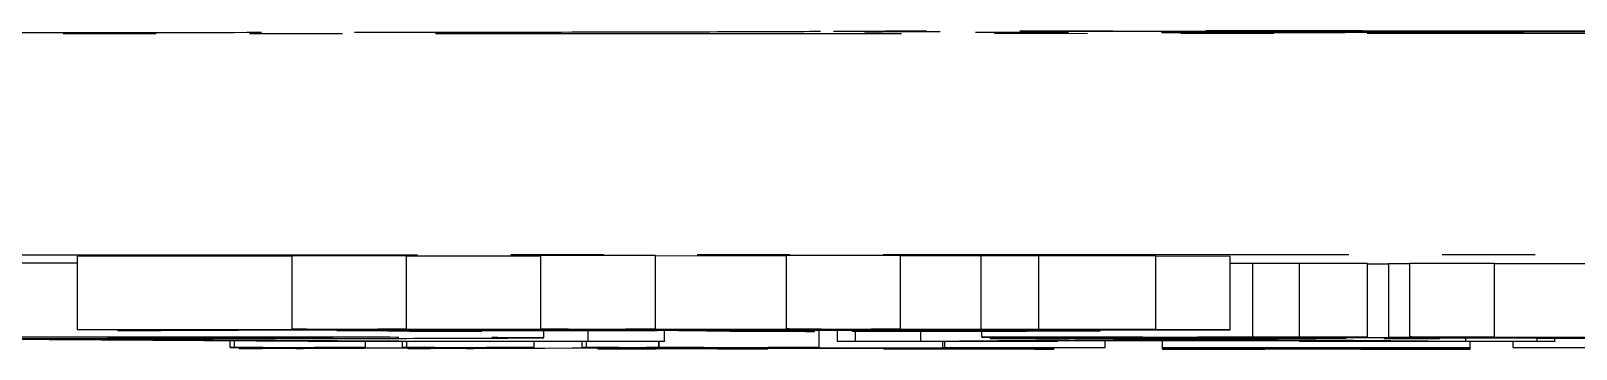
# Model space of a CAD drawing. Header units: millimetres. Extents: x 2687 to 4367, y 1046 to 2234.
# Drawn here: x 3416.3 to 3437.37, y 1266.91 to 1271.24 of the extents above; entities that cross this region are included whole.
import ezdxf

# ---------------------------------------------------------------- set-up
doc = ezdxf.new("R2010")
doc.units = ezdxf.units.MM
doc.linetypes.add('PHANTOM', pattern=[12.7, 6.35, -1.27, 1.27, -1.27, 1.27, -1.27])

msp = doc.modelspace()

# ---------------------------------------------------------------- linework, layer by layer
at = {"color": 7, "linetype": 'PHANTOM', "lineweight": 25}
for p, q in [((3419.864, 1268.173), (3416.936, 1268.172)), ((3416.936, 1267.172), (3416.936, 1268.172)), ((3421.423, 1268.178), (3419.864, 1268.179)), ((3419.864, 1267.179), (3419.864, 1268.179)), ((3421.423, 1267.178), (3421.423, 1268.178)), ((3423.254, 1268.175), (3421.423, 1268.174)), ((3424.816, 1268.18), (3423.254, 1268.181)), ((3423.254, 1267.181), (3423.254, 1268.181)), ((3424.816, 1267.18), (3424.816, 1268.18)), ((3426.604, 1268.176), (3424.816, 1268.175)), ((3428.16, 1268.181), (3426.604, 1268.182)), ((3426.604, 1267.182), (3426.604, 1268.182)), ((3428.16, 1267.181), (3428.16, 1268.181)), ((3429.257, 1268.177), (3428.16, 1268.176)), ((3430.043, 1268.179), (3429.257, 1268.177)), ((3429.257, 1267.177), (3429.257, 1268.177)), ((3431.641, 1268.177), (3430.043, 1268.179)), ((3430.043, 1267.179), (3430.043, 1268.179)), ((3431.641, 1267.177), (3431.641, 1268.177)), ((3432.655, 1268.169), (3431.641, 1268.171)), ((3432.655, 1267.169), (3432.655, 1268.169)), ((3432.964, 1268.072), (3432.655, 1268.072)), ((3433.6, 1268.073), (3432.964, 1268.072)), ((3432.964, 1267.072), (3432.964, 1268.072)), ((3434.525, 1268.071), (3433.6, 1268.073)), ((3433.6, 1267.073), (3433.6, 1268.073)), ((3434.525, 1267.071), (3434.525, 1268.071)), ((3434.814, 1268.065), (3434.525, 1268.065)), ((3435.102, 1268.068), (3434.814, 1268.068)), ((3434.814, 1268.068), (3434.814, 1267.068)), ((3436.258, 1268.073), (3435.102, 1268.074)), ((3435.102, 1267.074), (3435.102, 1268.074)), ((3436.258, 1267.073), (3436.258, 1268.073)), ((3437.819, 1268.068), (3436.258, 1268.068)), ((3416.936, 1267.172), (3420.409, 1267.173)), ((3417.575, 1267.171), (3416.936, 1267.172)), ((3417.486, 1267.161), (3417.486, 1267.171)), ((3418.164, 1267.172), (3417.575, 1267.171)), ((3417.866, 1267.162), (3417.866, 1267.171)), ((3420.478, 1267.173), (3418.164, 1267.172)), ((3418.534, 1267.167), (3418.534, 1267.172)), ((3418.534, 1267.167), (3418.806, 1267.167)), ((3418.806, 1267.167), (3418.806, 1267.172)), ((3418.806, 1267.167), (3418.947, 1267.166)), ((3418.947, 1267.166), (3418.947, 1267.172)), ((3418.947, 1267.166), (3430.721, 1267.17)), ((3424.464, 1267.167), (3419.019, 1267.165)), ((3419.137, 1267.163), (3419.137, 1267.165)), ((3419.864, 1267.179), (3421.423, 1267.178)), ((3420.473, 1267.162), (3420.473, 1267.165)), ((3420.473, 1267.162), (3421.508, 1267.161)), ((3421.752, 1267.169), (3420.802, 1267.168)), ((3421.423, 1267.178), (3421.03, 1267.177)), ((3421.03, 1267.177), (3421.292, 1267.174)), ((3421.292, 1267.174), (3421.292, 1267.178)), ((3421.292, 1267.174), (3423.812, 1267.175)), ((3423.881, 1267.174), (3421.361, 1267.173)), ((3421.508, 1267.161), (3421.508, 1267.166)), ((3421.508, 1267.161), (3424.844, 1267.162)), ((3424.916, 1267.161), (3421.58, 1267.16)), ((3421.58, 1267.16), (3422.445, 1267.149)), ((3422.445, 1267.149), (3421.587, 1267.148)), ((3421.752, 1267.169), (3421.752, 1267.173)), ((3422.445, 1267.149), (3422.445, 1267.16)), ((3423.254, 1267.181), (3424.816, 1267.18)), ((3423.294, 1267.061), (3423.294, 1267.161)), ((3423.898, 1267.015), (3423.898, 1267.161)), ((3425.145, 1267.17), (3424.192, 1267.169)), ((3424.816, 1267.18), (3424.41, 1267.179)), ((3424.41, 1267.179), (3424.695, 1267.175)), ((3424.844, 1267.162), (3424.464, 1267.167)), ((3424.695, 1267.175), (3424.695, 1267.179)), ((3424.695, 1267.175), (3427.146, 1267.176)), ((3427.215, 1267.175), (3424.765, 1267.174)), ((3424.938, 1267.015), (3424.938, 1267.161)), ((3425.145, 1267.17), (3425.145, 1267.174)), ((3430.862, 1267.169), (3425.348, 1267.167)), ((3425.348, 1267.167), (3425.728, 1267.162)), ((3425.728, 1267.162), (3425.728, 1267.167)), ((3425.728, 1267.162), (3428.995, 1267.164)), ((3429.272, 1267.163), (3425.8, 1267.162)), ((3426.986, 1267.148), (3426.034, 1267.147)), ((3426.604, 1267.182), (3428.16, 1267.181)), ((3426.986, 1267.148), (3426.986, 1267.162)), ((3427.048, 1266.929), (3427.048, 1267.162)), ((3427.301, 1267.015), (3427.301, 1267.162)), ((3427.498, 1267.154), (3427.498, 1267.162)), ((3427.557, 1267.153), (3427.498, 1267.154)), ((3428.489, 1267.172), (3427.541, 1267.17)), ((3427.544, 1267.015), (3427.544, 1267.153)), ((3428.16, 1267.181), (3427.757, 1267.18)), ((3427.757, 1267.18), (3428.032, 1267.176)), ((3428.032, 1267.176), (3428.032, 1267.18)), ((3428.032, 1267.176), (3429.257, 1267.177)), ((3431.641, 1267.177), (3428.101, 1267.175)), ((3428.434, 1267.016), (3428.434, 1267.163)), ((3428.489, 1267.172), (3428.489, 1267.176)), ((3428.995, 1267.164), (3428.995, 1267.168)), ((3428.995, 1267.164), (3429.491, 1267.165)), ((3429.257, 1267.177), (3430.043, 1267.179)), ((3429.266, 1267.072), (3429.266, 1267.163)), ((3429.902, 1267.155), (3429.272, 1267.163)), ((3429.491, 1267.165), (3429.491, 1267.169)), ((3429.491, 1267.165), (3430.734, 1267.164)), ((3430.043, 1267.179), (3431.641, 1267.177)), ((3430.734, 1267.164), (3430.202, 1267.163)), ((3430.202, 1267.163), (3430.831, 1267.155)), ((3430.248, 1267.165), (3430.862, 1267.169)), ((3430.248, 1267.165), (3430.248, 1267.169)), ((3430.48, 1267.165), (3430.248, 1267.165)), ((3430.721, 1267.17), (3430.721, 1267.176)), ((3430.721, 1267.17), (3431.204, 1267.172)), ((3430.831, 1267.155), (3430.831, 1267.169)), ((3430.877, 1267.154), (3430.877, 1267.176)), ((3431.204, 1267.172), (3431.204, 1267.177)), ((3431.204, 1267.172), (3432.655, 1267.169)), ((3420.083, 1267.012), (3414.516, 1267.044)), ((3417.098, 1267.044), (3422.164, 1267.017)), ((3419.017, 1266.931), (3419.017, 1267.018)), ((3419.017, 1266.931), (3419.077, 1266.931)), ((3419.222, 1266.931), (3419.017, 1266.931)), ((3419.077, 1266.931), (3419.077, 1267.018)), ((3419.077, 1266.931), (3420.865, 1266.931)), ((3419.147, 1266.912), (3419.147, 1266.931)), ((3419.147, 1266.912), (3419.451, 1266.93)), ((3419.453, 1266.912), (3419.147, 1266.912)), ((3421.558, 1266.923), (3419.453, 1266.912)), ((3420.166, 1266.929), (3419.911, 1266.917)), ((3419.911, 1266.917), (3420.013, 1266.917)), ((3420.013, 1266.917), (3421.689, 1266.926)), ((3420.013, 1266.917), (3420.013, 1266.922)), ((3424.938, 1267.012), (3420.083, 1267.012)), ((3420.805, 1266.93), (3420.651, 1266.93)), ((3420.865, 1266.931), (3420.805, 1266.93)), ((3420.865, 1266.931), (3420.865, 1267.012)), ((3421.366, 1266.93), (3421.366, 1267.012)), ((3421.52, 1266.93), (3421.366, 1266.93)), ((3421.366, 1266.93), (3421.425, 1266.93)), ((3421.425, 1266.93), (3421.425, 1267.012)), ((3421.425, 1266.93), (3423.161, 1266.93)), ((3421.445, 1266.911), (3421.66, 1266.923)), ((3421.445, 1266.911), (3421.445, 1266.922)), ((3421.751, 1266.911), (3421.445, 1266.911)), ((3421.66, 1266.923), (3421.558, 1266.923)), ((3421.689, 1266.926), (3421.799, 1266.929)), ((3424.648, 1266.927), (3421.751, 1266.911)), ((3422.514, 1266.928), (3422.238, 1266.916)), ((3422.238, 1266.916), (3422.34, 1266.916)), ((3422.34, 1266.916), (3424.282, 1266.927)), ((3422.34, 1266.916), (3422.34, 1266.921)), ((3423.101, 1266.929), (3422.949, 1266.929)), ((3423.161, 1266.93), (3423.101, 1266.929)), ((3423.161, 1266.93), (3423.161, 1267.012)), ((3423.816, 1266.929), (3423.816, 1267.012)), ((3423.97, 1266.929), (3423.816, 1266.929)), ((3423.816, 1266.929), (3423.876, 1266.929)), ((3423.876, 1266.929), (3423.876, 1267.012)), ((3423.876, 1266.929), (3424.862, 1266.929)), ((3423.898, 1267.015), (3424.938, 1267.015)), ((3424.033, 1266.91), (3424.033, 1266.924)), ((3424.033, 1266.91), (3424.062, 1266.911)), ((3426.322, 1266.91), (3424.033, 1266.91)), ((3424.062, 1266.911), (3424.062, 1266.924)), ((3424.062, 1266.911), (3424.322, 1266.911)), ((3424.282, 1266.927), (3424.329, 1266.928)), ((3424.322, 1266.911), (3424.322, 1266.925)), ((3424.827, 1266.911), (3425.476, 1266.927)), ((3424.862, 1266.929), (3424.862, 1267.012)), ((3424.862, 1266.929), (3424.864, 1266.929)), ((3424.864, 1267.012), (3424.864, 1266.929)), ((3424.864, 1266.929), (3427.048, 1266.929)), ((3424.938, 1267.015), (3424.938, 1267.012)), ((3425.348, 1266.928), (3425.143, 1266.928)), ((3425.35, 1266.928), (3425.348, 1266.928)), ((3425.99, 1266.919), (3425.659, 1266.911)), ((3425.659, 1266.911), (3425.664, 1266.911)), ((3429.059, 1266.919), (3425.99, 1266.919)), ((3426.308, 1266.927), (3426.017, 1266.92)), ((3426.017, 1266.92), (3429.086, 1266.919)), ((3426.091, 1266.91), (3426.091, 1266.919)), ((3426.091, 1266.91), (3426.351, 1266.91)), ((3426.351, 1266.91), (3426.322, 1266.91)), ((3426.351, 1266.91), (3426.351, 1266.919)), ((3427.021, 1266.928), (3426.813, 1266.928)), ((3427.048, 1266.929), (3427.021, 1266.928)), ((3427.301, 1267.013), (3427.301, 1267.015)), ((3427.301, 1267.015), (3427.544, 1267.015)), ((3430.295, 1267.013), (3427.301, 1267.013)), ((3427.934, 1266.909), (3427.934, 1266.919)), ((3427.934, 1266.909), (3427.963, 1266.91)), ((3430.223, 1266.909), (3427.934, 1266.909)), ((3427.963, 1266.91), (3427.963, 1266.919)), ((3427.963, 1266.91), (3428.223, 1266.91)), ((3428.223, 1266.91), (3428.223, 1266.919)), ((3428.434, 1267.016), (3431.586, 1267.043)), ((3428.728, 1266.911), (3429.059, 1266.919)), ((3428.728, 1266.911), (3428.728, 1266.919)), ((3428.737, 1266.928), (3428.737, 1267.013)), ((3428.946, 1266.927), (3428.737, 1266.928)), ((3428.737, 1266.928), (3428.764, 1266.928)), ((3428.764, 1266.928), (3428.764, 1267.013)), ((3428.764, 1266.928), (3430.949, 1266.928)), ((3429.086, 1266.919), (3429.377, 1266.927)), ((3429.786, 1267.071), (3429.266, 1267.072)), ((3429.266, 1267.072), (3432.964, 1267.072)), ((3430.052, 1267.024), (3429.324, 1267.018)), ((3429.381, 1267.054), (3429.381, 1267.072)), ((3430.017, 1267.051), (3429.381, 1267.054)), ((3429.497, 1267.064), (3429.497, 1267.071)), ((3430.017, 1267.063), (3429.497, 1267.064)), ((3429.497, 1267.064), (3431.462, 1267.064)), ((3430.209, 1266.926), (3429.56, 1266.91)), ((3429.56, 1266.91), (3429.565, 1266.91)), ((3429.992, 1266.909), (3429.992, 1266.921)), ((3429.992, 1266.909), (3430.252, 1266.909)), ((3433.687, 1267.024), (3430.052, 1267.024)), ((3430.052, 1267.015), (3430.052, 1267.024)), ((3430.052, 1267.015), (3430.295, 1267.015)), ((3431.91, 1267.04), (3430.214, 1267.026)), ((3430.214, 1267.026), (3433.606, 1267.026)), ((3430.252, 1266.909), (3430.223, 1266.909)), ((3430.295, 1267.015), (3430.295, 1267.024)), ((3430.295, 1267.015), (3430.295, 1267.013)), ((3430.922, 1266.927), (3430.714, 1266.927)), ((3430.949, 1266.928), (3430.922, 1266.927)), ((3430.949, 1266.928), (3430.949, 1267.024)), ((3431.462, 1267.071), (3431.173, 1267.071)), ((3431.462, 1267.063), (3431.404, 1267.063)), ((3431.462, 1267.064), (3431.462, 1267.071)), ((3431.462, 1267.055), (3431.462, 1267.063)), ((3431.586, 1267.043), (3432.797, 1267.044)), ((3431.732, 1266.928), (3431.732, 1267.024)), ((3431.732, 1266.928), (3435.924, 1266.928)), ((3431.732, 1266.927), (3431.732, 1266.928)), ((3432.929, 1266.927), (3431.732, 1266.927)), ((3431.732, 1266.909), (3431.732, 1266.927)), ((3435.924, 1266.909), (3431.732, 1266.909)), ((3431.732, 1266.909), (3431.732, 1266.909)), ((3431.732, 1266.909), (3432.929, 1266.909)), ((3431.991, 1267.04), (3431.91, 1267.04)), ((3433.606, 1267.026), (3431.991, 1267.04)), ((3434.525, 1267.071), (3432.213, 1267.071)), ((3432.213, 1267.071), (3432.213, 1267.064)), ((3432.213, 1267.064), (3432.849, 1267.064)), ((3434.178, 1267.063), (3432.213, 1267.063)), ((3432.213, 1267.063), (3432.213, 1267.056)), ((3432.213, 1267.056), (3434.178, 1267.057)), ((3432.797, 1267.044), (3432.797, 1267.063)), ((3432.797, 1267.044), (3435.868, 1267.017)), ((3432.849, 1267.064), (3432.849, 1267.071)), ((3432.849, 1267.064), (3433.369, 1267.065)), ((3432.929, 1266.909), (3432.929, 1266.927)), ((3432.964, 1267.072), (3433.6, 1267.073)), ((3433.369, 1267.065), (3433.369, 1267.071)), ((3433.369, 1267.065), (3434.178, 1267.063)), ((3433.397, 1266.91), (3433.397, 1266.926)), ((3433.6, 1267.073), (3434.525, 1267.071)), ((3433.603, 1267.015), (3433.603, 1267.024)), ((3433.603, 1267.013), (3433.603, 1267.015)), ((3433.603, 1267.015), (3433.927, 1267.015)), ((3437.082, 1267.013), (3433.603, 1267.013)), ((3434.493, 1267.017), (3433.687, 1267.024)), ((3433.927, 1267.015), (3433.927, 1267.022)), ((3434.178, 1267.065), (3434.178, 1267.071)), ((3434.698, 1267.063), (3434.178, 1267.065)), ((3434.178, 1267.065), (3441.171, 1267.065)), ((3434.178, 1267.063), (3434.178, 1267.065)), ((3434.178, 1267.057), (3434.178, 1267.063)), ((3434.178, 1267.057), (3434.236, 1267.057)), ((3434.236, 1267.064), (3434.236, 1267.057)), ((3434.26, 1266.926), (3434.26, 1266.91)), ((3435.924, 1266.927), (3434.728, 1266.927)), ((3434.728, 1266.909), (3434.728, 1266.927)), ((3434.728, 1266.909), (3435.924, 1266.909)), ((3434.814, 1267.058), (3434.756, 1267.061)), ((3434.756, 1267.061), (3435.507, 1267.06)), ((3434.756, 1267.047), (3434.756, 1267.061)), ((3434.756, 1267.047), (3434.814, 1267.05)), ((3435.507, 1267.048), (3434.756, 1267.047)), ((3435.507, 1267.066), (3434.814, 1267.068)), ((3434.814, 1267.068), (3435.16, 1267.068)), ((3434.814, 1267.05), (3434.814, 1267.058)), ((3435.102, 1267.074), (3436.258, 1267.073)), ((3435.969, 1267.067), (3435.507, 1267.066)), ((3435.507, 1267.06), (3435.507, 1267.066)), ((3435.507, 1267.06), (3437.183, 1267.06)), ((3436.836, 1267.06), (3435.507, 1267.06)), ((3435.507, 1267.06), (3435.507, 1267.048)), ((3436.258, 1267.073), (3435.854, 1267.072)), ((3435.854, 1267.072), (3435.854, 1267.068)), ((3435.854, 1267.068), (3437.876, 1267.068)), ((3435.868, 1267.017), (3435.868, 1267.06)), ((3435.924, 1266.928), (3435.924, 1267.013)), ((3435.924, 1266.928), (3435.924, 1266.927)), ((3435.924, 1266.909), (3435.924, 1266.927)), ((3435.924, 1266.909), (3435.924, 1266.909)), ((3440.824, 1267.067), (3435.969, 1267.067)), ((3437.472, 1267.064), (3436.085, 1267.064)), ((3436.513, 1266.928), (3436.513, 1267.013)), ((3436.549, 1266.927), (3436.513, 1266.928)), ((3436.513, 1266.928), (3438.934, 1266.928)), ((3436.858, 1266.927), (3436.549, 1266.927)), ((3436.836, 1267.049), (3436.836, 1267.06)), ((3437.53, 1267.05), (3436.836, 1267.049)), ((3436.839, 1267.015), (3436.839, 1267.049)), ((3436.839, 1267.015), (3437.082, 1267.015)), ((3437.082, 1267.015), (3437.082, 1267.05)), ((3437.082, 1267.015), (3437.082, 1267.013)), ((3437.183, 1267.06), (3437.472, 1267.064)), ((3437.183, 1267.06), (3437.183, 1267.064))]:
    msp.add_line(p, q, dxfattribs=at)
at = {"color": 7, "linetype": 'PHANTOM', "lineweight": 25, "flags": 128}
for points in [[(3504.369, 1271.049), (3504.325, 1271.054), (3503.969, 1271.065), (3503.259, 1271.076), (3502.198, 1271.086), (3500.792, 1271.097), (3499.047, 1271.107), (3496.973, 1271.117), (3494.579, 1271.126), (3491.878, 1271.135), (3488.883, 1271.144), (3485.608, 1271.152), (3482.071, 1271.16), (3478.289, 1271.167), (3474.281, 1271.174), (3470.066, 1271.18), (3465.667, 1271.185), (3461.103, 1271.19), (3456.399, 1271.193), (3451.578, 1271.197), (3446.664, 1271.199), (3441.68, 1271.201), (3436.653, 1271.202), (3431.608, 1271.202), (3426.568, 1271.201), (3421.56, 1271.2), (3416.608, 1271.198), (3411.737, 1271.195), (3406.971, 1271.192), (3402.335, 1271.187), (3397.85, 1271.182), (3393.54, 1271.177), (3389.426, 1271.171), (3385.529, 1271.164), (3381.867, 1271.156), (3378.459, 1271.148), (3375.323, 1271.14), (3372.473, 1271.131), (3369.924, 1271.122), (3367.688, 1271.112), (3365.778, 1271.102), (3364.201, 1271.092), (3362.967, 1271.081), (3362.081, 1271.071), (3361.547, 1271.06), (3361.369, 1271.049), (3361.369, 1271.049)], [(3438.069, 1271.225), (3437.892, 1271.223), (3437.373, 1271.22), (3436.546, 1271.218), (3435.469, 1271.216), (3434.215, 1271.215), (3432.869, 1271.214), (3431.524, 1271.215), (3430.269, 1271.216), (3429.192, 1271.218), (3428.366, 1271.22), (3427.847, 1271.223), (3427.669, 1271.225), (3427.847, 1271.228), (3428.366, 1271.231), (3429.192, 1271.233), (3430.269, 1271.235), (3431.524, 1271.236), (3432.869, 1271.237), (3434.215, 1271.236), (3435.469, 1271.235), (3436.546, 1271.233), (3437.373, 1271.231), (3437.892, 1271.228), (3438.069, 1271.225)]]:
    msp.add_lwpolyline(points, dxfattribs=at)
at = {"color": 7, "linetype": 'PHANTOM', "lineweight": 25}
for points, knots in [([(3418.736, 1271.215), (3416.24, 1271.214), (3411.202, 1271.212), (3403.825, 1271.206), (3396.583, 1271.199), (3389.604, 1271.191), (3383.001, 1271.18), (3376.908, 1271.169), (3371.415, 1271.156), (3366.603, 1271.142), (3362.541, 1271.127), (3359.272, 1271.111), (3356.733, 1271.095), (3355.67, 1271.085), (3355.144, 1271.079)], [0, 0, 0, 0, 0.079959, 0.161371, 0.244142, 0.328893, 0.414217, 0.5, 0.585778, 0.671102, 0.755858, 0.838624, 0.920039, 1, 1, 1, 1]), ([(3427.065, 1271.23), (3426.674, 1271.228), (3425.879, 1271.225), (3423.889, 1271.22), (3421.476, 1271.217), (3419.639, 1271.216), (3418.736, 1271.215)], [0, 0, 0, 0, 0.245796, 0.5, 0.754204, 1, 1, 1, 1]), ([(3438.673, 1271.23), (3438.409, 1271.231), (3437.868, 1271.234), (3436.45, 1271.237), (3434.734, 1271.238), (3432.869, 1271.239), (3431.005, 1271.238), (3429.289, 1271.237), (3427.871, 1271.234), (3427.33, 1271.231), (3427.065, 1271.23)], [0, 0, 0, 0, 0.122089, 0.25, 0.377911, 0.5, 0.622089, 0.75, 0.877911, 1, 1, 1, 1]), ([(3364.424, 1268.052), (3364.472, 1268.055), (3364.578, 1268.063), (3365.448, 1268.076), (3366.929, 1268.09), (3369.104, 1268.103), (3371.935, 1268.117), (3375.449, 1268.129), (3379.603, 1268.142), (3384.346, 1268.153), (3389.608, 1268.163), (3395.299, 1268.172), (3401.322, 1268.179), (3407.545, 1268.185), (3413.911, 1268.19), (3420.263, 1268.193), (3426.602, 1268.195), (3432.869, 1268.196), (3439.137, 1268.195), (3445.475, 1268.193), (3451.828, 1268.19), (3458.194, 1268.185), (3464.417, 1268.179), (3470.439, 1268.172), (3476.131, 1268.163), (3481.393, 1268.153), (3486.136, 1268.142), (3490.29, 1268.129), (3493.804, 1268.117), (3496.635, 1268.103), (3498.81, 1268.09), (3500.291, 1268.076), (3501.162, 1268.063), (3501.269, 1268.055), (3501.317, 1268.052)], [0, 0, 0, 0, 0.023828, 0.053273, 0.084485, 0.115699, 0.147957, 0.180726, 0.213842, 0.247136, 0.28043, 0.313546, 0.346314, 0.378573, 0.409785, 0.440999, 0.470442, 0.499888, 0.529332, 0.558778, 0.58999, 0.621203, 0.653462, 0.68623, 0.719347, 0.752641, 0.785934, 0.819051, 0.851819, 0.884078, 0.915289, 0.946503, 0.975948, 1, 1, 1, 1]), ([(3416.936, 1268.076), (3416.829, 1268.076), (3416.408, 1268.076), (3415.968, 1268.076), (3415.64, 1268.076)], [0, 0, 0, 0, 0.254888, 1, 1, 1, 1]), ([(3417.486, 1267.161), (3417.49, 1267.161), (3417.502, 1267.162), (3417.671, 1267.162), (3417.805, 1267.162), (3417.866, 1267.162)], [0, 0, 0, 0, 0.206018, 0.636041, 1, 1, 1, 1]), ([(3418.182, 1267.16), (3418.101, 1267.16), (3417.951, 1267.16), (3417.741, 1267.16), (3417.6, 1267.161), (3417.508, 1267.161), (3417.491, 1267.161), (3417.486, 1267.161)], [0, 0, 0, 0, 0.281585, 0.522569, 0.762523, 0.925805, 1, 1, 1, 1]), ([(3417.866, 1267.162), (3417.993, 1267.163), (3418.335, 1267.164), (3418.48, 1267.166), (3418.519, 1267.167), (3418.534, 1267.167)], [0, 0, 0, 0, 0.268239, 0.722981, 1, 1, 1, 1]), ([(3419.089, 1267.162), (3419.062, 1267.162), (3419.009, 1267.161), (3418.744, 1267.161), (3418.474, 1267.161), (3418.235, 1267.16), (3418.182, 1267.16)], [0, 0, 0, 0, 0.194719, 0.390632, 0.863045, 1, 1, 1, 1]), ([(3419.019, 1267.165), (3419.073, 1267.164), (3419.142, 1267.164), (3419.12, 1267.163), (3419.115, 1267.163)], [0, 0, 0, 0, 0.7846575, 1, 1, 1, 1]), ([(3420.409, 1267.173), (3420.35, 1267.174), (3420.239, 1267.175), (3420.061, 1267.177), (3419.93, 1267.179), (3419.864, 1267.179)], [0, 0, 0, 0, 0.361759, 0.680808, 1, 1, 1, 1]), ([(3421.587, 1267.148), (3421.495, 1267.149), (3421.309, 1267.152), (3420.951, 1267.157), (3420.643, 1267.16), (3420.473, 1267.162)], [0, 0, 0, 0, 0.307881, 0.615778, 1, 1, 1, 1]), ([(3420.802, 1267.168), (3420.764, 1267.168), (3420.703, 1267.17), (3420.587, 1267.171), (3420.514, 1267.172), (3420.478, 1267.173)], [0, 0, 0, 0, 0.437947, 0.718933, 1, 1, 1, 1]), ([(3421.361, 1267.173), (3421.392, 1267.173), (3421.452, 1267.172), (3421.576, 1267.171), (3421.684, 1267.17), (3421.752, 1267.169)], [0, 0, 0, 0, 0.2673365, 0.5346869, 1, 1, 1, 1]), ([(3423.812, 1267.175), (3423.753, 1267.175), (3423.641, 1267.177), (3423.457, 1267.179), (3423.322, 1267.18), (3423.254, 1267.181)], [0, 0, 0, 0, 0.353076, 0.676475, 1, 1, 1, 1]), ([(3424.192, 1267.169), (3424.149, 1267.17), (3424.084, 1267.171), (3423.972, 1267.173), (3423.911, 1267.173), (3423.881, 1267.174)], [0, 0, 0, 0, 0.499817, 0.749886, 1, 1, 1, 1]), ([(3424.765, 1267.174), (3424.795, 1267.174), (3424.856, 1267.173), (3424.972, 1267.172), (3425.079, 1267.171), (3425.145, 1267.17)], [0, 0, 0, 0, 0.278089, 0.556193, 1, 1, 1, 1]), ([(3426.034, 1267.147), (3425.936, 1267.148), (3425.741, 1267.151), (3425.359, 1267.156), (3425.081, 1267.159), (3424.916, 1267.161)], [0, 0, 0, 0, 0.2894212, 0.5788391, 1, 1, 1, 1]), ([(3425.8, 1267.162), (3425.915, 1267.16), (3426.147, 1267.157), (3426.524, 1267.153), (3426.821, 1267.15), (3426.986, 1267.148)], [0, 0, 0, 0, 0.307939, 0.615874, 1, 1, 1, 1]), ([(3427.146, 1267.176), (3427.087, 1267.177), (3426.977, 1267.178), (3426.797, 1267.18), (3426.668, 1267.181), (3426.604, 1267.182)], [0, 0, 0, 0, 0.3618324, 0.680859, 1, 1, 1, 1]), ([(3427.541, 1267.17), (3427.501, 1267.171), (3427.436, 1267.172), (3427.321, 1267.174), (3427.25, 1267.175), (3427.215, 1267.175)], [0, 0, 0, 0, 0.437841, 0.718884, 1, 1, 1, 1]), ([(3427.498, 1267.154), (3427.831, 1267.154), (3428.403, 1267.154), (3429.059, 1267.154), (3429.462, 1267.154), (3429.67, 1267.154), (3429.811, 1267.154), (3429.89, 1267.154), (3429.921, 1267.155), (3429.908, 1267.155), (3429.902, 1267.155)], [0, 0, 0, 0, 0.358025, 0.615683, 0.704922, 0.795041, 0.841826, 0.888488, 0.9407, 1, 1, 1, 1]), ([(3429.768, 1267.151), (3429.736, 1267.151), (3429.673, 1267.151), (3429.315, 1267.152), (3428.608, 1267.152), (3427.953, 1267.153), (3427.557, 1267.153)], [0, 0, 0, 0, 0.1072401, 0.2147204, 0.5251042, 1, 1, 1, 1]), ([(3428.101, 1267.175), (3428.13, 1267.175), (3428.189, 1267.174), (3428.311, 1267.173), (3428.42, 1267.172), (3428.489, 1267.172)], [0, 0, 0, 0, 0.267397, 0.53481, 1, 1, 1, 1]), ([(3430.831, 1267.155), (3430.858, 1267.155), (3430.91, 1267.154), (3430.769, 1267.153), (3430.409, 1267.152), (3430.02, 1267.151), (3429.768, 1267.151)], [0, 0, 0, 0, 0.211302, 0.416468, 0.621501, 1, 1, 1, 1]), ([(3432.655, 1267.169), (3432.438, 1267.169), (3431.962, 1267.169), (3431.23, 1267.167), (3430.772, 1267.166), (3430.48, 1267.165)], [0, 0, 0, 0, 0.234297, 0.511813, 1, 1, 1, 1]), ([(3414.015, 1267.074), (3414.685, 1267.074), (3416.03, 1267.074), (3417.838, 1267.072), (3419.159, 1267.07), (3420.082, 1267.066), (3420.389, 1267.063), (3420.412, 1267.061), (3420.417, 1267.06)], [0, 0, 0, 0, 0.196061, 0.394111, 0.547436, 0.700125, 0.928087, 1, 1, 1, 1]), ([(3420.417, 1267.06), (3420.387, 1267.059), (3420.326, 1267.056), (3419.643, 1267.052), (3418.295, 1267.049), (3416.611, 1267.047), (3415.263, 1267.047), (3414.485, 1267.047), (3414.362, 1267.047)], [0, 0, 0, 0, 0.200351, 0.402646, 0.59747, 0.766762, 0.96323, 1, 1, 1, 1]), ([(3414.966, 1267.076), (3415.634, 1267.076), (3416.869, 1267.076), (3418.636, 1267.075), (3420.299, 1267.074), (3421.819, 1267.072), (3422.964, 1267.067), (3423.272, 1267.064), (3423.29, 1267.062), (3423.294, 1267.061)], [0, 0, 0, 0, 0.160365, 0.296332, 0.431737, 0.589347, 0.747826, 0.949128, 1, 1, 1, 1]), ([(3423.294, 1267.061), (3423.268, 1267.06), (3423.207, 1267.056), (3422.423, 1267.052), (3420.712, 1267.048), (3418.863, 1267.045), (3417.584, 1267.045), (3417.098, 1267.044)], [0, 0, 0, 0, 0.183074, 0.416875, 0.642834, 0.864166, 1, 1, 1, 1]), ([(3419.451, 1266.93), (3419.463, 1266.93), (3419.479, 1266.93), (3419.431, 1266.93), (3419.373, 1266.93), (3419.298, 1266.93), (3419.246, 1266.931), (3419.222, 1266.931)], [0, 0, 0, 0, 0.409045, 0.568709, 0.729731, 0.871998, 1, 1, 1, 1]), ([(3420.651, 1266.93), (3420.587, 1266.93), (3420.487, 1266.93), (3420.354, 1266.93), (3420.267, 1266.93), (3420.2, 1266.93), (3420.178, 1266.929), (3420.166, 1266.929)], [0, 0, 0, 0, 0.286948, 0.445283, 0.603611, 0.766841, 1, 1, 1, 1]), ([(3421.799, 1266.929), (3421.806, 1266.929), (3421.818, 1266.929), (3421.761, 1266.929), (3421.664, 1266.929), (3421.564, 1266.93), (3421.52, 1266.93)], [0, 0, 0, 0, 0.280717, 0.477013, 0.764436, 1, 1, 1, 1]), ([(3422.164, 1267.017), (3422.335, 1267.017), (3422.599, 1267.016), (3423.271, 1267.015), (3423.677, 1267.015), (3423.898, 1267.015)], [0, 0, 0, 0, 0.454509, 0.703285, 1, 1, 1, 1]), ([(3422.949, 1266.929), (3422.903, 1266.929), (3422.826, 1266.929), (3422.719, 1266.929), (3422.642, 1266.929), (3422.57, 1266.929), (3422.534, 1266.928), (3422.518, 1266.928), (3422.514, 1266.928)], [0, 0, 0, 0, 0.2197284, 0.3604368, 0.5019622, 0.6296085, 0.9109721, 1, 1, 1, 1]), ([(3424.324, 1266.928), (3424.323, 1266.928), (3424.322, 1266.928), (3424.28, 1266.928), (3424.201, 1266.928), (3424.094, 1266.929), (3424.011, 1266.929), (3423.97, 1266.929)], [0, 0, 0, 0, 0.063168, 0.286153, 0.501453, 0.758451, 1, 1, 1, 1]), ([(3424.322, 1266.911), (3424.415, 1266.911), (3424.544, 1266.911), (3424.694, 1266.911), (3424.769, 1266.911), (3424.812, 1266.911), (3424.822, 1266.911), (3424.827, 1266.911)], [0, 0, 0, 0, 0.375821, 0.523807, 0.672057, 0.853203, 1, 1, 1, 1]), ([(3425.143, 1266.928), (3425.087, 1266.928), (3424.981, 1266.928), (3424.835, 1266.928), (3424.722, 1266.928), (3424.673, 1266.927), (3424.648, 1266.927)], [0, 0, 0, 0, 0.246987, 0.468153, 0.728462, 1, 1, 1, 1]), ([(3425.476, 1266.927), (3425.476, 1266.927), (3425.478, 1266.928), (3425.447, 1266.928), (3425.395, 1266.928), (3425.36, 1266.928), (3425.35, 1266.928)], [0, 0, 0, 0, 0.177122, 0.589108, 0.884827, 1, 1, 1, 1]), ([(3425.67, 1266.911), (3425.683, 1266.911), (3425.709, 1266.911), (3425.793, 1266.91), (3425.92, 1266.91), (3426.026, 1266.91), (3426.091, 1266.91)], [0, 0, 0, 0, 0.204883, 0.408937, 0.643499, 1, 1, 1, 1]), ([(3426.813, 1266.928), (3426.744, 1266.928), (3426.628, 1266.928), (3426.485, 1266.928), (3426.393, 1266.928), (3426.33, 1266.927), (3426.316, 1266.927), (3426.308, 1266.927)], [0, 0, 0, 0, 0.290077, 0.48445, 0.638173, 0.79153, 1, 1, 1, 1]), ([(3427.544, 1267.015), (3427.667, 1267.015), (3427.877, 1267.015), (3428.133, 1267.015), (3428.318, 1267.016), (3428.393, 1267.016), (3428.425, 1267.016), (3428.434, 1267.016)], [0, 0, 0, 0, 0.268165, 0.456817, 0.645375, 0.906381, 1, 1, 1, 1]), ([(3428.223, 1266.91), (3428.316, 1266.91), (3428.445, 1266.91), (3428.594, 1266.91), (3428.67, 1266.91), (3428.713, 1266.91), (3428.723, 1266.911), (3428.728, 1266.911)], [0, 0, 0, 0, 0.3758207, 0.5238074, 0.6720575, 0.8532035, 1, 1, 1, 1]), ([(3429.374, 1266.927), (3429.374, 1266.927), (3429.375, 1266.927), (3429.337, 1266.927), (3429.274, 1266.927), (3429.16, 1266.927), (3429.045, 1266.927), (3428.962, 1266.927), (3428.946, 1266.927)], [0, 0, 0, 0, 0.132198, 0.30903, 0.458399, 0.607839, 0.921168, 1, 1, 1, 1]), ([(3429.324, 1267.018), (3429.313, 1267.018), (3429.292, 1267.018), (3429.259, 1267.017), (3429.249, 1267.017), (3429.243, 1267.017)], [0, 0, 0, 0, 0.2502199, 0.5005081, 1, 1, 1, 1]), ([(3429.243, 1267.017), (3429.252, 1267.016), (3429.266, 1267.016), (3429.344, 1267.015), (3429.441, 1267.015), (3429.595, 1267.015), (3429.805, 1267.015), (3429.966, 1267.015), (3430.052, 1267.015)], [0, 0, 0, 0, 0.284135, 0.450473, 0.560568, 0.671794, 0.825494, 1, 1, 1, 1]), ([(3429.381, 1267.054), (3429.73, 1267.054), (3430.253, 1267.054), (3430.944, 1267.055), (3431.289, 1267.055), (3431.462, 1267.055)], [0, 0, 0, 0, 0.499885, 0.7499286, 1, 1, 1, 1]), ([(3429.571, 1266.91), (3429.584, 1266.91), (3429.61, 1266.91), (3429.694, 1266.91), (3429.821, 1266.91), (3429.927, 1266.91), (3429.992, 1266.909)], [0, 0, 0, 0, 0.204883, 0.408937, 0.643499, 1, 1, 1, 1]), ([(3431.173, 1267.071), (3431.006, 1267.071), (3430.69, 1267.071), (3430.225, 1267.071), (3429.932, 1267.071), (3429.786, 1267.071)], [0, 0, 0, 0, 0.35686, 0.67714, 1, 1, 1, 1]), ([(3431.404, 1267.063), (3431.237, 1267.063), (3430.921, 1267.063), (3430.456, 1267.063), (3430.164, 1267.063), (3430.017, 1267.063)], [0, 0, 0, 0, 0.35686, 0.67714, 1, 1, 1, 1]), ([(3434.236, 1267.057), (3433.639, 1267.056), (3432.619, 1267.055), (3431.154, 1267.053), (3430.397, 1267.052), (3430.017, 1267.051)], [0, 0, 0, 0, 0.41234, 0.704495, 1, 1, 1, 1]), ([(3430.714, 1266.927), (3430.644, 1266.927), (3430.528, 1266.927), (3430.386, 1266.927), (3430.294, 1266.927), (3430.231, 1266.927), (3430.217, 1266.926), (3430.209, 1266.926)], [0, 0, 0, 0, 0.290077, 0.48445, 0.638173, 0.79153, 1, 1, 1, 1]), ([(3433.397, 1266.926), (3433.394, 1266.926), (3433.389, 1266.926), (3433.33, 1266.927), (3433.252, 1266.927), (3433.115, 1266.927), (3433.005, 1266.927), (3432.929, 1266.927)], [0, 0, 0, 0, 0.250411, 0.398556, 0.54744, 0.686236, 1, 1, 1, 1]), ([(3432.929, 1266.909), (3433.018, 1266.909), (3433.143, 1266.909), (3433.285, 1266.91), (3433.358, 1266.91), (3433.393, 1266.91), (3433.396, 1266.91), (3433.397, 1266.91)], [0, 0, 0, 0, 0.3640306, 0.510061, 0.6558643, 0.8438409, 1, 1, 1, 1]), ([(3433.927, 1267.015), (3434.013, 1267.015), (3434.154, 1267.015), (3434.322, 1267.015), (3434.43, 1267.015), (3434.503, 1267.015), (3434.554, 1267.015), (3434.566, 1267.016), (3434.574, 1267.016)], [0, 0, 0, 0, 0.25713, 0.418126, 0.515419, 0.613557, 0.771961, 1, 1, 1, 1]), ([(3434.728, 1266.927), (3434.658, 1266.927), (3434.541, 1266.927), (3434.403, 1266.927), (3434.319, 1266.927), (3434.267, 1266.926), (3434.262, 1266.926), (3434.26, 1266.926)], [0, 0, 0, 0, 0.294404, 0.487725, 0.643608, 0.799347, 1, 1, 1, 1]), ([(3434.26, 1266.91), (3434.263, 1266.91), (3434.269, 1266.91), (3434.326, 1266.91), (3434.421, 1266.909), (3434.56, 1266.909), (3434.668, 1266.909), (3434.728, 1266.909)], [0, 0, 0, 0, 0.210223, 0.375759, 0.542534, 0.746796, 1, 1, 1, 1]), ([(3434.574, 1267.016), (3434.572, 1267.016), (3434.57, 1267.016), (3434.555, 1267.017), (3434.517, 1267.017), (3434.493, 1267.017)], [0, 0, 0, 0, 0.25103, 0.502225, 1, 1, 1, 1]), ([(3436.085, 1267.064), (3435.918, 1267.064), (3435.602, 1267.064), (3435.137, 1267.064), (3434.845, 1267.063), (3434.698, 1267.063)], [0, 0, 0, 0, 0.35686, 0.67714, 1, 1, 1, 1]), ([(3435.158, 1267.069), (3435.157, 1267.069), (3435.155, 1267.07), (3435.139, 1267.072), (3435.115, 1267.073), (3435.102, 1267.074)], [0, 0, 0, 0, 0.333361, 0.666606, 1, 1, 1, 1]), ([(3435.868, 1267.017), (3435.91, 1267.016), (3435.994, 1267.016), (3436.18, 1267.015), (3436.441, 1267.015), (3436.667, 1267.015), (3436.802, 1267.015), (3436.839, 1267.015)], [0, 0, 0, 0, 0.25387, 0.509596, 0.715202, 0.920342, 1, 1, 1, 1]), ([(3437.37, 1266.927), (3437.357, 1266.927), (3437.338, 1266.927), (3437.256, 1266.927), (3437.161, 1266.927), (3437.023, 1266.927), (3436.919, 1266.927), (3436.858, 1266.927)], [0, 0, 0, 0, 0.2826647, 0.4248628, 0.5676053, 0.7445144, 1, 1, 1, 1])]:
    msp.add_open_spline(points, degree=3, knots=knots, dxfattribs=at)

doc.saveas('drawing.dxf')
